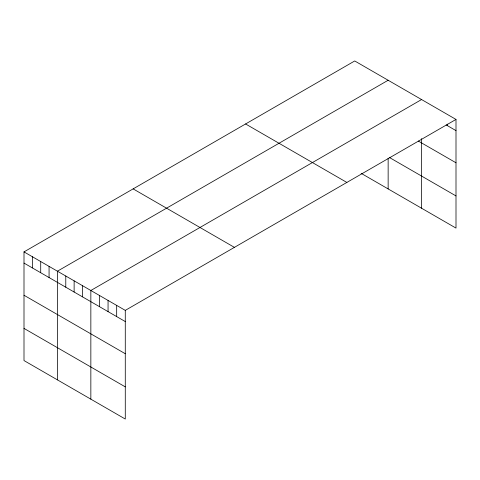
<?xml version="1.0" encoding="UTF-8"?>
<svg xmlns="http://www.w3.org/2000/svg" width="480" height="480" viewBox="0 0 480 480"><rect width="100%" height="100%" fill="white"/><g stroke="black" fill="none" stroke-linecap="round" stroke-linejoin="round"><path stroke-width="0.72" d="M456 119.43L125.28 310.374L125.28 419.04L24 360.57L24 251.898L354.72 60.96L456 119.43L456 228.102L361.152 173.34M388.146 80.256L57.42 271.194L57.42 379.866M421.566 99.552L90.846 290.49L90.846 399.162M446.16 124.938L456 130.62M418.35 141.054L456 162.786M389.43 157.5L456 195.93M245.586 123.966L346.86 182.442M133.14 188.886L234.414 247.362M24 251.898L125.28 310.374M24 263.088L125.28 321.558M24 295.254L125.28 353.73M24 328.398L125.28 386.874M447.39 124.158L447.39 125.652M421.566 138.618L421.566 208.218M388.146 158.184L388.146 188.922M116.67 305.4L116.67 316.59M108.06 300.432L108.06 311.622M99.45 295.458L99.45 306.648M82.488 285.666L82.488 296.856M74.13 280.842L74.13 292.032M65.778 276.018L65.778 287.208M49.068 266.37L49.068 277.56M40.71 261.546L40.71 272.736M32.358 256.722L32.358 267.912"/></g></svg>
